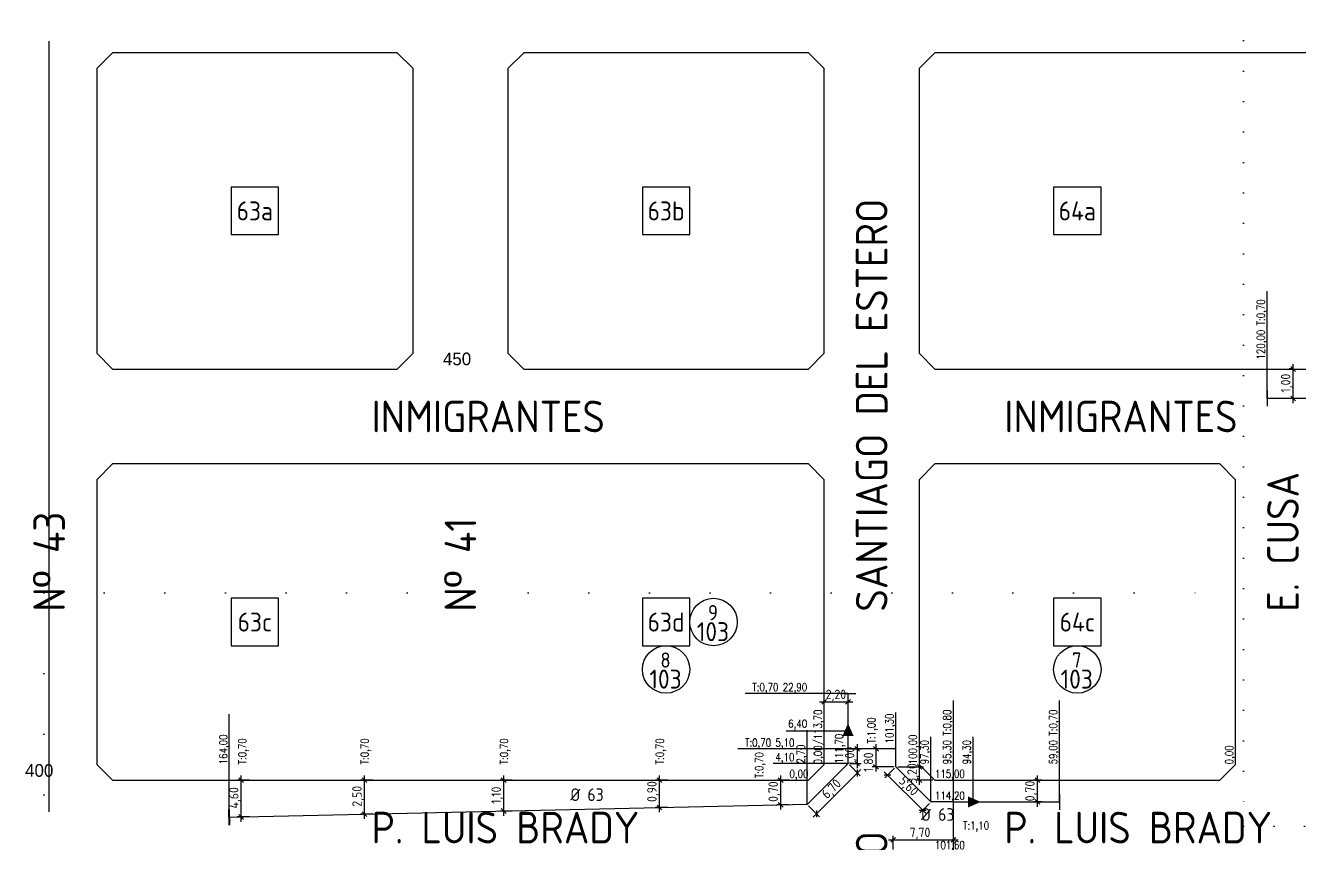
# Model space of a CAD drawing. Extents: x -48 to 13651, y -112 to 3468.
# Drawn here: x 709.7 to 1112.5, y 1999.1 to 2257.8 of the extents above; entities that cross this region are included whole.
import ezdxf
from ezdxf.enums import TextEntityAlignment as Align

# ---------------------------------------------------------------- set-up
doc = ezdxf.new("R2010")
doc.units = 0
doc.header["$LTSCALE"] = 6
doc.header["$MEASUREMENT"] = 0
doc.linetypes.add('DOT2', pattern=[3.175, 0, -3.175])
doc.layers.get('0').update_dxf_attribs({"linetype": 'CONTINUOUS'})
doc.layers.get('DEFPOINTS').update_dxf_attribs({"linetype": 'CONTINUOUS'})
for name, color, linetype in [('AMPLIACIONES', 2, 'CONTINUOUS'), ('CAS', 7, 'CONTINUOUS'), ('Caño 110mm', 170, 'CONTINUOUS'), ('Caño 50mm', 1, 'CONTINUOUS'), ('COTA', 2, 'CONTINUOUS'), ('Cotas', 7, 'CONTINUOUS'), ('MANZANAS', 7, 'CONTINUOUS'), ('NUMCASA', 12, 'CONTINUOUS'), ('NUMERO-CROQUIS', 13, 'CONTINUOUS'), ('NUMERO-MANZANA', 4, 'CONTINUOUS'), ('P50', 42, 'CONTINUOUS'), ('P63', 172, 'CONTINUOUS'), ('PROGRESIVA', 60, 'CONTINUOUS'), ('RADIO', 4, 'DOT2'), ('REDUCCIONES', 13, 'CONTINUOUS'), ('TXTDIAMETRO', 7, 'CONTINUOUS')]:
    doc.layers.add(name, color=color, linetype=linetype)
doc.layers.add('ATENCION', color=7, linetype='CONTINUOUS', plot=False)
doc.styles.add('ABADIMTCONDE', font='isocp.shx')
doc.styles.add('GEOSLAB703LTBT', font='isocp.shx', dxfattribs={"width": 0.9, "height": 8})
doc.styles.add('GOTHICE', font='GOTHICE.shx', dxfattribs={"height": 0.6})
doc.styles.add('ROMANS', font='romans.shx', dxfattribs={"width": 0.8, "height": 2.5})
doc.dimstyles.new('COTA02', dxfattribs={"dimtxt": 3, "dimasz": 1.5, "dimexe": 1.25, "dimexo": 0.625, "dimgap": 0.3, "dimtad": 1, "dimtoh": 1, "dimdsep": 46, "dimlunit": 6, "dimtxsty": 'ABADIMTCONDE', "dimblk1": 'OBLIQUE', "dimblk2": 'OBLIQUE', "dimsah": 1, "dimcen": 2.5, "dimdle": 1.5, "dimclrd": 60, "dimclre": 60, "dimclrt": 256, "dimadec": 0, "dimazin": 0, "dimtfac": 1, "dimtix": 1, "dimtofl": 0, "dimtmove": 0, "dimatfit": 0, "dimldrblk": 'OBLIQUE', "dimfxl": 1, "dimtolj": 1, "dimtzin": 0, "dimarcsym": 0})

# ---------------------------------------------------------------- blocks, each defined once
blk = doc.blocks.new('CUADRADO')
at = {"layer": 'NUMERO-MANZANA', "linetype": 'Continuous'}
blk.add_lwpolyline([(-7.5, -7.5), (7.5, -7.5), (7.5, 7.5), (-7.5, 7.5)], close=True, dxfattribs=at)
blk = doc.blocks.new('_OBLIQUE')
at = {"color": 0, "linetype": 'ByBlock'}
blk.add_line((-0.5, -0.5), (0.5, 0.5), dxfattribs=at)
blk = doc.blocks.new('*D1648')
at = {"layer": 'COTA', "color": 60, "lineweight": -2, "transparency": 16777216}
for p, q in [((982.54, 2000.26), (1004.56, 2000.26)), ((984.04, 1997.23), (984.04, 2001.51)), ((1003.06, 2001.08), (1003.06, 1999.01))]:
    blk.add_line(p, q, dxfattribs=at)
at = {"layer": 'DEFPOINTS', "color": 0, "transparency": 16777216}
for p in [(1003.06, 2001.7), (1003.06, 2000.26), (984.04, 1996.61)]:
    blk.add_point(p, dxfattribs=at)
at = {"layer": 'COTA', "color": 60, "lineweight": -2, "transparency": 16777216, "xscale": 1.5, "yscale": 1.5, "zscale": 1.5, "rotation": 180}
blk.add_blockref('_OBLIQUE', (984.04, 2000.26), dxfattribs=at)
at = {"layer": 'COTA', "color": 60, "lineweight": -2, "transparency": 16777216, "xscale": 1.5, "yscale": 1.5, "zscale": 1.5}
blk.add_blockref('_OBLIQUE', (1003.06, 2000.26), dxfattribs=at)
at = {"layer": 'COTA', "transparency": 16777216, "insert": (992.5, 2002.29), "char_height": 3, "attachment_point": 5, "style": 'ABADIMTCONDE'}
blk.add_mtext('\\A1;7,70', dxfattribs=at)
blk = doc.blocks.new('*D1651')
at = {"layer": 'COTA', "color": 60, "lineweight": -2, "transparency": 16777216}
for p, q in [((1030.97, 2019.15), (1028.38, 2019.15)), ((1029.63, 2010.75), (1029.63, 2020.65)), ((1030.97, 2012.25), (1028.38, 2012.25))]:
    blk.add_line(p, q, dxfattribs=at)
at = {"layer": 'DEFPOINTS', "color": 0, "transparency": 16777216}
for p in [(1029.63, 2019.15), (1031.6, 2019.15), (1031.6, 2012.25)]:
    blk.add_point(p, dxfattribs=at)
at = {"layer": 'COTA', "color": 60, "lineweight": -2, "transparency": 16777216, "xscale": 1.5, "yscale": 1.5, "zscale": 1.5}
for p, rotation in [((1029.63, 2019.15), 90), ((1029.63, 2012.25), 270)]:
    blk.add_blockref('_OBLIQUE', p, dxfattribs=dict(at, rotation=rotation))
at = {"layer": 'COTA', "transparency": 16777216, "insert": (1027.61, 2015.7), "char_height": 3, "attachment_point": 5, "rotation": 90, "style": 'ABADIMTCONDE'}
blk.add_mtext('\\A1;0,70', dxfattribs=at)
blk = doc.blocks.new('CUPLARED')
at = {"layer": 'REDUCCIONES'}
blk.add_lwpolyline([(4, 0, 0, 3.5, 0), (0, 0, 3.5, 3.5, 0)], format="xyseb", dxfattribs=at)
blk = doc.blocks.new('*D1652')
at = {"layer": 'COTA', "color": 60, "lineweight": -2, "transparency": 16777216}
for p, q in [((984.41, 2022.89), (981.37, 2019.84)), ((981.19, 2021.78), (994.4, 2008.59)), ((995.5, 2011.81), (992.45, 2008.76))]:
    blk.add_line(p, q, dxfattribs=at)
at = {"layer": 'DEFPOINTS', "color": 0, "transparency": 16777216}
for p in [(984.86, 2023.33), (995.94, 2012.25), (993.34, 2009.65)]:
    blk.add_point(p, dxfattribs=at)
at = {"layer": 'COTA', "color": 60, "lineweight": -2, "transparency": 16777216, "xscale": 1.5, "yscale": 1.5, "zscale": 1.5}
for p, rotation in [((982.25, 2020.72), 135.021671924213), ((993.34, 2009.65), 315.021671924213)]:
    blk.add_blockref('_OBLIQUE', p, dxfattribs=dict(at, rotation=rotation))
at = {"layer": 'COTA', "transparency": 16777216, "insert": (988.75, 2017.09), "char_height": 3, "attachment_point": 5, "rotation": 315.0217, "style": 'ABADIMTCONDE'}
blk.add_mtext('\\A1;5,60', dxfattribs=at)
blk = doc.blocks.new('*D1653')
at = {"layer": 'COTA', "color": 60, "lineweight": -2, "transparency": 16777216}
for p, q in [((985.48, 2023.33), (993.62, 2023.33)), ((992.37, 2017.65), (992.37, 2024.83)), ((996.61, 2019.15), (991.12, 2019.15))]:
    blk.add_line(p, q, dxfattribs=at)
at = {"layer": 'DEFPOINTS', "color": 0, "transparency": 16777216}
for p in [(984.86, 2023.33), (992.37, 2023.33), (997.23, 2019.15)]:
    blk.add_point(p, dxfattribs=at)
at = {"layer": 'COTA', "color": 60, "lineweight": -2, "transparency": 16777216, "xscale": 1.5, "yscale": 1.5, "zscale": 1.5}
for p, rotation in [((992.37, 2023.33), 90), ((992.37, 2019.15), 270)]:
    blk.add_blockref('_OBLIQUE', p, dxfattribs=dict(at, rotation=rotation))
at = {"layer": 'COTA', "transparency": 16777216, "insert": (990.34, 2021.24), "char_height": 3, "attachment_point": 5, "rotation": 90, "style": 'ABADIMTCONDE'}
blk.add_mtext('\\A1;3,20', dxfattribs=at)
blk = doc.blocks.new('*D1654')
at = {"layer": 'COTA', "color": 60, "lineweight": -2, "transparency": 16777216}
for p, q in [((978.59, 2030.52), (978.59, 2021.83)), ((984.23, 2029.02), (977.34, 2029.02)), ((984.23, 2023.33), (977.34, 2023.33))]:
    blk.add_line(p, q, dxfattribs=at)
at = {"layer": 'DEFPOINTS', "color": 0, "transparency": 16777216}
for p in [(984.86, 2029.02), (978.59, 2023.33), (984.86, 2023.33)]:
    blk.add_point(p, dxfattribs=at)
at = {"layer": 'COTA', "color": 60, "lineweight": -2, "transparency": 16777216, "xscale": 1.5, "yscale": 1.5, "zscale": 1.5}
for p, rotation in [((978.59, 2029.02), 90), ((978.59, 2023.33), 270)]:
    blk.add_blockref('_OBLIQUE', p, dxfattribs=dict(at, rotation=rotation))
at = {"layer": 'COTA', "transparency": 16777216, "insert": (976.56, 2024.82), "char_height": 3, "attachment_point": 5, "rotation": 90, "style": 'ABADIMTCONDE'}
blk.add_mtext('\\A1;1,80', dxfattribs=at)
blk = doc.blocks.new('D63')
at = {"layer": 'TXTDIAMETRO', "color": 7, "ltscale": 0.1, "style": 'ABADIMTCONDE'}
blk.add_text('Ø 63', height=4, dxfattribs=at).set_placement((0, 0), align=Align.MIDDLE)
blk = doc.blocks.new('*D1655')
at = {"layer": 'COTA', "color": 60, "lineweight": -2, "transparency": 16777216}
for p, q in [((958.77, 2007.39), (973.81, 2022.47)), ((970.19, 2023.96), (973.63, 2020.52)), ((957.27, 2011), (960.72, 2007.57))]:
    blk.add_line(p, q, dxfattribs=at)
at = {"layer": 'DEFPOINTS', "color": 0, "transparency": 16777216}
for p in [(969.75, 2024.4), (972.75, 2021.41), (956.83, 2011.44)]:
    blk.add_point(p, dxfattribs=at)
at = {"layer": 'COTA', "color": 60, "lineweight": -2, "transparency": 16777216, "xscale": 1.5, "yscale": 1.5, "zscale": 1.5}
for p, rotation in [((972.75, 2021.41), 45.0869748018485), ((959.83, 2008.45), 225.0869748018485)]:
    blk.add_blockref('_OBLIQUE', p, dxfattribs=dict(at, rotation=rotation))
at = {"layer": 'COTA', "transparency": 16777216, "insert": (964.68, 2016.19), "char_height": 3, "attachment_point": 5, "rotation": 45.087, "style": 'ABADIMTCONDE'}
blk.add_mtext('\\A1;6,70', dxfattribs=at)
blk = doc.blocks.new('*D1656')
at = {"layer": 'COTA', "color": 60, "lineweight": -2, "transparency": 16777216}
for p, q in [((972.67, 2030.52), (972.67, 2022.9)), ((970.37, 2029.02), (973.92, 2029.02)), ((970.37, 2024.4), (973.92, 2024.4))]:
    blk.add_line(p, q, dxfattribs=at)
at = {"layer": 'DEFPOINTS', "color": 0, "transparency": 16777216}
for p in [(969.75, 2029.02), (969.75, 2024.4), (972.67, 2024.4)]:
    blk.add_point(p, dxfattribs=at)
at = {"layer": 'COTA', "color": 60, "lineweight": -2, "transparency": 16777216, "xscale": 1.5, "yscale": 1.5, "zscale": 1.5}
for p, rotation in [((972.67, 2029.02), 90), ((972.67, 2024.4), 270)]:
    blk.add_blockref('_OBLIQUE', p, dxfattribs=dict(at, rotation=rotation))
at = {"layer": 'COTA', "transparency": 16777216, "insert": (970.64, 2026.71), "char_height": 3, "attachment_point": 5, "rotation": 90, "style": 'ABADIMTCONDE'}
blk.add_mtext('\\A1;1,00', dxfattribs=at)
blk = doc.blocks.new('*D1657')
at = {"layer": 'COTA', "color": 60, "lineweight": -2, "transparency": 16777216}
for p, q in [((951.11, 2019.15), (947.21, 2019.15)), ((948.46, 2009.84), (948.46, 2020.65)), ((951.11, 2011.34), (947.21, 2011.34))]:
    blk.add_line(p, q, dxfattribs=at)
at = {"layer": 'DEFPOINTS', "color": 0, "transparency": 16777216}
for p in [(948.46, 2019.15), (951.73, 2019.15), (951.74, 2011.34)]:
    blk.add_point(p, dxfattribs=at)
at = {"layer": 'COTA', "color": 60, "lineweight": -2, "transparency": 16777216, "xscale": 1.5, "yscale": 1.5, "zscale": 1.5}
for p, rotation in [((948.46, 2019.15), 90), ((948.46, 2011.34), 270)]:
    blk.add_blockref('_OBLIQUE', p, dxfattribs=dict(at, rotation=rotation))
at = {"layer": 'COTA', "transparency": 16777216, "insert": (946.44, 2015.53), "char_height": 3, "attachment_point": 5, "rotation": 90, "style": 'ABADIMTCONDE'}
blk.add_mtext('\\A1;0,70', dxfattribs=at)
blk = doc.blocks.new('*D1658')
at = {"layer": 'COTA', "color": 60, "lineweight": -2, "transparency": 16777216}
for p, q in [((912.77, 2019.15), (908.87, 2019.15)), ((910.12, 2008.98), (910.12, 2020.65)), ((912.79, 2010.48), (908.87, 2010.48))]:
    blk.add_line(p, q, dxfattribs=at)
at = {"layer": 'DEFPOINTS', "color": 0, "transparency": 16777216}
for p in [(910.12, 2019.15), (913.39, 2019.15), (913.41, 2010.48)]:
    blk.add_point(p, dxfattribs=at)
at = {"layer": 'COTA', "color": 60, "lineweight": -2, "transparency": 16777216, "xscale": 1.5, "yscale": 1.5, "zscale": 1.5}
for p, rotation in [((910.12, 2019.15), 90), ((910.12, 2010.48), 270)]:
    blk.add_blockref('_OBLIQUE', p, dxfattribs=dict(at, rotation=rotation))
at = {"layer": 'COTA', "transparency": 16777216, "insert": (908.1, 2015.53), "char_height": 3, "attachment_point": 5, "rotation": 90, "style": 'ABADIMTCONDE'}
blk.add_mtext('\\A1;0,90', dxfattribs=at)
blk = doc.blocks.new('*D1659')
at = {"layer": 'COTA', "color": 60, "lineweight": -2, "transparency": 16777216}
for p, q in [((780.59, 2019.15), (776.69, 2019.15)), ((777.94, 2006), (777.94, 2020.65)), ((780.68, 2007.5), (776.69, 2007.5))]:
    blk.add_line(p, q, dxfattribs=at)
at = {"layer": 'DEFPOINTS', "color": 0, "transparency": 16777216}
for p in [(777.94, 2019.15), (781.21, 2019.15), (781.3, 2007.5)]:
    blk.add_point(p, dxfattribs=at)
at = {"layer": 'COTA', "color": 60, "lineweight": -2, "transparency": 16777216, "xscale": 1.5, "yscale": 1.5, "zscale": 1.5}
for p, rotation in [((777.94, 2019.15), 90), ((777.94, 2007.5), 270)]:
    blk.add_blockref('_OBLIQUE', p, dxfattribs=dict(at, rotation=rotation))
at = {"layer": 'COTA', "transparency": 16777216, "insert": (775.92, 2013.55), "char_height": 3, "attachment_point": 5, "rotation": 90, "style": 'ABADIMTCONDE'}
blk.add_mtext('\\A1;4,60', dxfattribs=at)
blk = doc.blocks.new('Tapa')
at = {"layer": 'Cotas', "lineweight": 40, "ltscale": 3}
blk.add_line((-2.43, 0), (2.43, 0), dxfattribs=at)
blk = doc.blocks.new('*D1660')
at = {"layer": 'COTA', "color": 60, "lineweight": -2, "transparency": 16777216}
for p, q in [((863.55, 2019.15), (859.65, 2019.15)), ((860.9, 2007.89), (860.9, 2020.65)), ((863.59, 2009.39), (859.65, 2009.39))]:
    blk.add_line(p, q, dxfattribs=at)
at = {"layer": 'DEFPOINTS', "color": 0, "transparency": 16777216}
for p in [(860.9, 2019.15), (864.17, 2019.15), (864.22, 2009.39)]:
    blk.add_point(p, dxfattribs=at)
at = {"layer": 'COTA', "color": 60, "lineweight": -2, "transparency": 16777216, "xscale": 1.5, "yscale": 1.5, "zscale": 1.5}
for p, rotation in [((860.9, 2019.15), 90), ((860.9, 2009.39), 270)]:
    blk.add_blockref('_OBLIQUE', p, dxfattribs=dict(at, rotation=rotation))
at = {"layer": 'COTA', "transparency": 16777216, "insert": (858.88, 2014.38), "char_height": 3, "attachment_point": 5, "rotation": 90, "style": 'ABADIMTCONDE'}
blk.add_mtext('\\A1;1,10', dxfattribs=at)
blk = doc.blocks.new('*D1661')
at = {"layer": 'COTA', "color": 60, "lineweight": -2, "transparency": 16777216}
for p, q in [((819.57, 2019.15), (815.67, 2019.15)), ((816.92, 2006.91), (816.92, 2020.65)), ((819.63, 2008.41), (815.67, 2008.41))]:
    blk.add_line(p, q, dxfattribs=at)
at = {"layer": 'DEFPOINTS', "color": 0, "transparency": 16777216}
for p in [(816.92, 2019.15), (820.19, 2019.15), (820.26, 2008.41)]:
    blk.add_point(p, dxfattribs=at)
at = {"layer": 'COTA', "color": 60, "lineweight": -2, "transparency": 16777216, "xscale": 1.5, "yscale": 1.5, "zscale": 1.5}
for p, rotation in [((816.92, 2019.15), 90), ((816.92, 2008.41), 270)]:
    blk.add_blockref('_OBLIQUE', p, dxfattribs=dict(at, rotation=rotation))
at = {"layer": 'COTA', "transparency": 16777216, "insert": (814.89, 2014.04), "char_height": 3, "attachment_point": 5, "rotation": 90, "style": 'ABADIMTCONDE'}
blk.add_mtext('\\A1;2,50', dxfattribs=at)
blk = doc.blocks.new('*D1662')
at = {"layer": 'COTA', "color": 60, "lineweight": -2, "transparency": 16777216}
for p, q in [((960.73, 2043.88), (971.25, 2043.88)), ((962.23, 2043.6), (962.23, 2045.13)), ((969.75, 2043.6), (969.75, 2045.13))]:
    blk.add_line(p, q, dxfattribs=at)
at = {"layer": 'DEFPOINTS', "color": 0, "transparency": 16777216}
for p in [(962.23, 2042.98), (969.75, 2043.88), (969.75, 2042.98)]:
    blk.add_point(p, dxfattribs=at)
at = {"layer": 'COTA', "color": 60, "lineweight": -2, "transparency": 16777216, "xscale": 1.5, "yscale": 1.5, "zscale": 1.5, "rotation": 180}
blk.add_blockref('_OBLIQUE', (962.23, 2043.88), dxfattribs=at)
at = {"layer": 'COTA', "color": 60, "lineweight": -2, "transparency": 16777216, "xscale": 1.5, "yscale": 1.5, "zscale": 1.5}
blk.add_blockref('_OBLIQUE', (969.75, 2043.88), dxfattribs=at)
at = {"layer": 'COTA', "transparency": 16777216, "insert": (965.93, 2045.91), "char_height": 3, "attachment_point": 5, "style": 'ABADIMTCONDE'}
blk.add_mtext('\\A1;2,20', dxfattribs=at)
blk = doc.blocks.new('*D1863')
at = {"layer": 'DEFPOINTS', "color": 0, "transparency": 16777216}
for p in [(1110.46, 2149.15), (1110.81, 2149.15), (1110.81, 2139.84)]:
    blk.add_point(p, dxfattribs=at)
at = {"layer": 'PROGRESIVA', "color": 60, "lineweight": -2, "transparency": 16777216}
for p, q in [((1110.19, 2149.15), (1109.21, 2149.15)), ((1110.46, 2138.34), (1110.46, 2150.65)), ((1110.19, 2139.84), (1109.21, 2139.84))]:
    blk.add_line(p, q, dxfattribs=at)
at = {"layer": 'PROGRESIVA', "color": 60, "lineweight": -2, "transparency": 16777216, "xscale": 1.5, "yscale": 1.5, "zscale": 1.5}
for p, rotation in [((1110.46, 2149.15), 90), ((1110.46, 2139.84), 270)]:
    blk.add_blockref('_OBLIQUE', p, dxfattribs=dict(at, rotation=rotation))
at = {"layer": 'PROGRESIVA', "transparency": 16777216, "insert": (1108.44, 2144.67), "char_height": 3, "attachment_point": 5, "rotation": 90, "style": 'ABADIMTCONDE'}
blk.add_mtext('\\A1;1,00', dxfattribs=at)

msp = doc.modelspace()

# ---------------------------------------------------------------- linework, layer by layer
at = {"layer": 'CAS', "ltscale": 0.1}
for p, q in [((1102.234, 2142.32), (1102.234, 2137.363)), ((967.249, 2046.546), (972.249, 2046.546)), ((1036.613, 2014.731), (1036.613, 2009.774))]:
    msp.add_line(p, q, dxfattribs=at)
at = {"layer": 'Caño 110mm'}
msp.add_line((1230.443, 2139.842), (1102.234, 2139.842), dxfattribs=at)
at = {"layer": 'Caño 50mm'}
msp.add_line((717.234, 2009.145), (717.234, 2252.831), dxfattribs=at)
at = {"layer": 'MANZANAS'}
for p, q in [((737.234, 2249.145), (732.234, 2244.145)), ((827.234, 2249.145), (737.234, 2249.145)), ((832.234, 2244.145), (827.234, 2249.145)), ((867.234, 2249.145), (862.234, 2244.145)), ((957.234, 2249.145), (867.234, 2249.145)), ((962.234, 2244.145), (957.234, 2249.145)), ((997.234, 2249.145), (992.234, 2244.145)), ((1219.234, 2249.145), (997.234, 2249.145)), ((732.234, 2244.145), (732.234, 2154.145)), ((832.234, 2154.145), (832.234, 2244.145)), ((862.234, 2244.145), (862.234, 2154.145)), ((962.234, 2154.145), (962.234, 2244.145)), ((992.234, 2244.145), (992.234, 2154.145)), ((737.234, 2149.145), (732.234, 2154.145)), ((827.234, 2149.145), (832.234, 2154.145)), ((867.234, 2149.145), (862.234, 2154.145)), ((957.234, 2149.145), (962.234, 2154.145)), ((992.234, 2154.145), (997.234, 2149.145)), ((737.234, 2149.145), (827.234, 2149.145)), ((867.234, 2149.145), (957.234, 2149.145)), ((997.234, 2149.145), (1219.234, 2149.145)), ((732.234, 2114.145), (737.234, 2119.145)), ((957.234, 2119.145), (737.234, 2119.145)), ((962.234, 2114.145), (957.234, 2119.145)), ((992.234, 2114.145), (997.234, 2119.145)), ((1087.234, 2119.145), (997.234, 2119.145)), ((1092.234, 2114.145), (1087.234, 2119.145)), ((732.234, 2114.145), (732.234, 2024.145)), ((962.234, 2024.145), (962.234, 2114.145)), ((992.234, 2114.145), (992.234, 2024.145)), ((1092.234, 2024.145), (1092.234, 2114.145)), ((737.234, 2019.145), (732.234, 2024.145)), ((962.234, 2024.145), (957.234, 2019.145)), ((997.234, 2019.145), (992.234, 2024.145)), ((1092.234, 2024.145), (1087.234, 2019.145)), ((737.234, 2019.145), (957.234, 2019.145)), ((997.234, 2019.145), (1087.234, 2019.145))]:
    msp.add_line(p, q, dxfattribs=at)
at = {"layer": 'NUMERO-CROQUIS'}
for centre in [(927.234, 2069.145), (912.234, 2054.145), (1042.234, 2054.145)]:
    msp.add_circle(centre, 7.5, dxfattribs=at)
at = {"layer": 'P50'}
for p, q in [((969.749, 2034.667), (969.749, 2046.546)), ((1009.281, 2012.253), (1036.613, 2012.253))]:
    msp.add_line(p, q, dxfattribs=at)
at = {"layer": 'P63'}
for p, q in [((969.749, 2029.021), (969.749, 2034.667)), ((984.856, 2029.021), (969.749, 2029.021)), ((969.749, 2024.397), (969.749, 2029.021)), ((984.856, 2023.329), (984.856, 2029.021)), ((969.749, 2024.397), (956.832, 2011.44)), ((995.941, 2012.253), (984.856, 2023.329)), ((956.832, 2011.44), (774.157, 2007.388)), ((1003.061, 2012.253), (995.941, 2012.253)), ((1003.061, 1996.609), (1003.061, 2012.253)), ((1003.061, 2012.253), (1009.281, 2012.253))]:
    msp.add_line(p, q, dxfattribs=at)
at = {"layer": 'PROGRESIVA'}
for p, q in [((1102.234, 2139.842), (1102.234, 2173.795)), ((969.749, 2046.546), (937.276, 2046.546)), ((1003.061, 2012.253), (1003.061, 2044.295)), ((1036.613, 2012.253), (1036.613, 2044.295)), ((774.157, 2007.388), (774.157, 2039.958)), ((984.856, 2029.021), (984.856, 2040.485)), ((969.749, 2034.667), (950.243, 2034.667)), ((956.832, 2011.44), (956.832, 2034.999)), ((995.941, 2012.253), (995.941, 2032.847)), ((1009.281, 2012.253), (1009.281, 2032.847)), ((969.749, 2029.021), (934.927, 2029.021)), ((969.749, 2024.397), (946.136, 2024.397))]:
    msp.add_line(p, q, dxfattribs=at)
at = {"layer": 'RADIO', "color": 4, "ltscale": 0.5}
for p, q in [((1094.784, 2888.235), (1094.784, 2004.644)), ((1094.784, 2004.644), (2144.494, 2004.644))]:
    msp.add_line(p, q, dxfattribs=at)
at = {"layer": 'RADIO'}
for p, q in [((715.488, 1823.048), (715.488, 2078.374)), ((715.488, 2078.374), (1094.784, 2078.374))]:
    msp.add_line(p, q, dxfattribs=at)

# ---------------------------------------------------------------- block references
at = {"layer": 'AMPLIACIONES', "ltscale": 0.1}
for p in [(782.234, 2199.145), (912.234, 2199.145), (1042.234, 2199.145), (782.234, 2069.145), (912.234, 2069.145), (1042.234, 2069.145)]:
    msp.add_blockref('CUADRADO', p, dxfattribs=at)
at = {"layer": 'COTA'}
for name, p, rotation in [('CUPLARED', (969.749, 2033.128), 90), ('Tapa', (774.157, 2007.388), 91.2709210572849)]:
    msp.add_blockref(name, p, dxfattribs=dict(at, rotation=rotation))
msp.add_blockref('CUPLARED', (1007.702, 2012.253), dxfattribs=at)
at = {"layer": 'PROGRESIVA'}
for p in [(887.239, 2014.554), (998.103, 2008.287)]:
    msp.add_blockref('D63', p, dxfattribs=at)

# ---------------------------------------------------------------- texts
at = {"layer": 'ATENCION', "style": 'GEOSLAB703LTBT'}
for s, p in [('SANTIAGO DEL ESTERO', (977.234, 2072.415)), ('E. CUSA', (1107.234, 2072.415)), ('Nº 43', (717.234, 2072.415)), ('Nº 41', (847.234, 2072.415)), ('SANTIAGO DEL ESTERO', (977.234, 1872.415))]:
    msp.add_text(s, height=10, rotation=90, dxfattribs=at).set_placement(p, align=Align.MIDDLE_LEFT)
for s, p in [('INMIGRANTES', (819.141, 2134.145)), ('INMIGRANTES', (1019.141, 2134.145)), ('P. LUIS BRADY', (819.141, 2004.145)), ('P. LUIS BRADY', (1019.141, 2004.145))]:
    msp.add_text(s, height=10, dxfattribs=at).set_placement(p, align=Align.MIDDLE_LEFT)
at = {"layer": 'NUMCASA', "color": 12, "linetype": 'Continuous', "style": 'GOTHICE'}
for s, p in [('450', (846.161, 2149.145)), ('400', (714.069, 2019.008))]:
    msp.add_text(s, height=4, dxfattribs=at).set_placement(p, align=Align.BOTTOM_CENTER)
at = {"layer": 'NUMERO-CROQUIS', "style": 'GEOSLAB703LTBT'}
for s, height, p in [('9', 4.8, (927.055, 2072.119)), ('103', 6, (927.055, 2066.104)), ('8', 4.8, (912.055, 2057.119)), ('7', 4.8, (1042.055, 2057.119)), ('103', 6, (912.055, 2051.104)), ('103', 6, (1042.055, 2051.104))]:
    msp.add_text(s, height=height, dxfattribs=at).set_placement(p, align=Align.MIDDLE)
at = {"layer": 'NUMERO-MANZANA', "style": 'GEOSLAB703LTBT'}
for s, p in [('63a', (782.234, 2199.145)), ('63b', (912.234, 2199.145)), ('64a', (1042.234, 2199.145)), ('63c', (782.234, 2069.145)), ('63d', (912.234, 2069.145)), ('64c', (1042.234, 2069.145))]:
    msp.add_text(s, height=6, dxfattribs=at).set_placement(p, align=Align.MIDDLE)
at = {"layer": 'PROGRESIVA', "style": 'ROMANS', "width": 0.8}
for s, p in [('120,00 T:0,70', (1102.234, 2152.145)), ('0,00/113,70', (962.234, 2024.145)), ('T:1,00', (979.145, 2030.775)), ('101,30', (984.856, 2030.775)), ('95,30 T:0,80', (1003.061, 2024.145)), ('59,00 T:0,70', (1036.613, 2024.145)), ('164,00', (774.287, 2024.151)), ('T:0,70', (780.29, 2024.145)), ('T:0,70', (818.965, 2024.145)), ('T:0,70', (863.003, 2024.145)), ('T:0,70', (912.265, 2024.145)), ('2,70', (956.832, 2024.397)), ('111,70', (968.916, 2024.397)), ('100,00', (992.234, 2024.145)), ('97,30', (995.941, 2024.145)), ('94,30', (1009.281, 2024.145)), ('0,00', (1092.234, 2024.145)), ('T:0,70', (943.655, 2019.79))]:
    msp.add_text(s, height=2.5, rotation=90, dxfattribs=at).set_placement(p, align=Align.BOTTOM_LEFT)
for s, p in [('T:0,70 22,90', (956.828, 2046.546)), ('6,40', (956.832, 2034.999)), ('T:0,70 5,10', (952.81, 2029.021)), ('4,10', (952.81, 2024.397)), ('0,00', (957.234, 2019.145))]:
    msp.add_text(s, height=2.5, dxfattribs=at).set_placement(p, align=Align.BOTTOM_RIGHT)
for s, p in [('115,00', (997.234, 2019.145)), ('114,20', (997.234, 2012.253)), ('T:1,10', (1006.129, 2002.791)), ('101,60', (997.234, 1996.609))]:
    msp.add_text(s, height=2.5, dxfattribs=at).set_placement(p, align=Align.BOTTOM_LEFT)

# ---------------------------------------------------------------- dimensions: what is measured, and where the dimension line sits
at = {"layer": 'COTA'}
for base, p1, p2, text, picture, middle in [((969.749, 2043.88), (962.234, 2042.976), (969.749, 2042.976), '2,20', '*D1662', (965.931, 2043.88)), ((1003.061, 2000.263), (984.041, 1996.609), (1003.061, 2001.704), '7,70', '*D1648', (992.502, 2000.263))]:
    dim = msp.add_linear_dim(base=base, p1=p1, p2=p2, text=text, dimstyle='COTA02', dxfattribs=at)
    dim.commit()
    dim.dimension.update_dxf_attribs({"geometry": picture, "text_midpoint": middle, "dimtype": 160})
for base, p1, p2, angle, text, picture, middle, dimtype in [((972.666, 2024.397), (969.749, 2029.021), (969.749, 2024.397), 90, '1,00', '*D1656', (972.666, 2026.709), 160), ((978.586, 2023.329), (984.856, 2029.021), (984.856, 2023.329), 90, '1,80', '*D1654', (978.586, 2024.822), 160), ((972.748, 2021.407), (956.832, 2011.44), (969.749, 2024.397), 45.08697, '6,70', '*D1655', (966.118, 2014.758), 161), ((993.337, 2009.647), (984.856, 2023.329), (995.941, 2012.253), 315.02167, '5,60', '*D1652', (987.321, 2015.658), 161), ((992.369, 2023.329), (997.234, 2019.145), (984.856, 2023.329), 90, '3,20', '*D1653', (992.369, 2021.237), 160), ((777.943, 2019.145), (781.301, 2007.496), (781.214, 2019.145), 90, '4,60', '*D1659', (777.943, 2013.552), 160), ((816.92, 2019.145), (820.257, 2008.41), (820.19, 2019.145), 90, '2,50', '*D1661', (816.92, 2014.04), 160), ((860.903, 2019.145), (864.219, 2009.386), (864.173, 2019.145), 90, '1,10', '*D1660', (860.903, 2014.375), 160), ((910.122, 2019.145), (913.413, 2010.477), (913.392, 2019.145), 90, '0,90', '*D1658', (910.122, 2015.529), 160), ((948.463, 2019.145), (951.736, 2011.335), (951.734, 2019.145), 90, '0,70', '*D1657', (948.463, 2015.529), 160), ((1029.634, 2019.145), (1031.598, 2012.253), (1031.598, 2019.145), 90, '0,70', '*D1651', (1029.634, 2015.699), 161)]:
    dim = msp.add_linear_dim(base=base, p1=p1, p2=p2, angle=angle, text=text, dimstyle='COTA02', dxfattribs=at)
    dim.commit()
    dim.dimension.update_dxf_attribs({"geometry": picture, "text_midpoint": middle, "dimtype": dimtype})
at = {"layer": 'PROGRESIVA'}
dim = msp.add_linear_dim(base=(1110.463, 2149.145), p1=(1110.812, 2139.842), p2=(1110.812, 2149.145), angle=90, text='1,00', dimstyle='COTA02', dxfattribs=at)
dim.commit()
dim.dimension.update_dxf_attribs({"geometry": '*D1863', "text_midpoint": (1110.463, 2144.672), "dimtype": 160})

doc.saveas('drawing.dxf')
